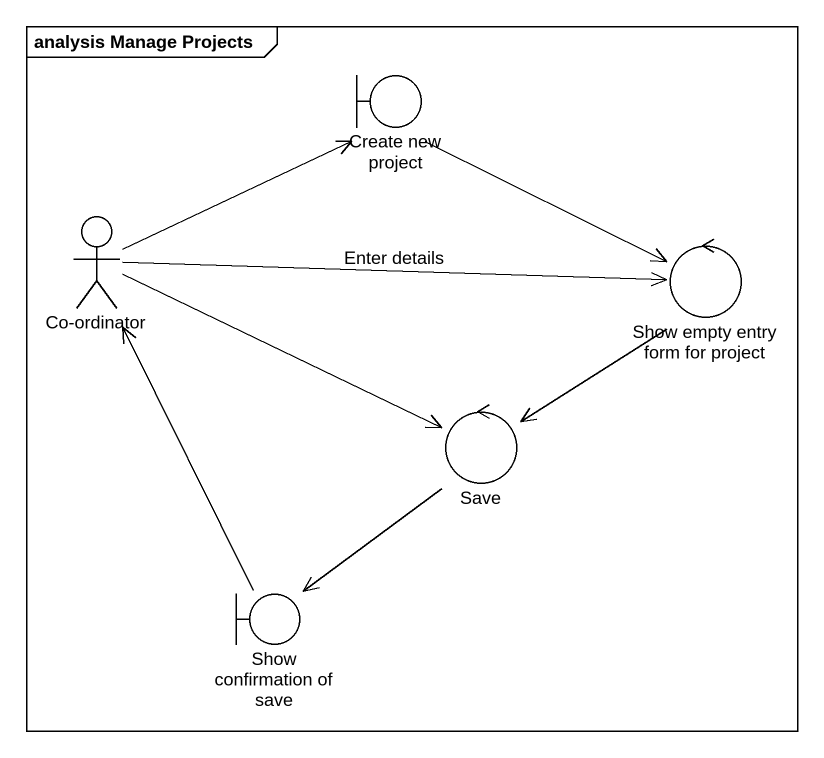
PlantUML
@startuml
mainframe analysis Manage Projects
boundary "Create new project" as Create_new_project
actor "Co-ordinator" as Co_ordinator
control "Show empty entry form for project" as Show_empty_entry_form_for
control Save
boundary "Show confirmation of save" as Show_confirmation_of_save
Create_new_project -right-> Show_empty_entry_form_for
Co_ordinator -right-> Create_new_project
Co_ordinator -right-> Show_empty_entry_form_for : Enter details
Co_ordinator -right-> Save
Show_empty_entry_form_for --> Save
Save --> Show_confirmation_of_save
Show_confirmation_of_save -up-> Co_ordinator
@enduml
